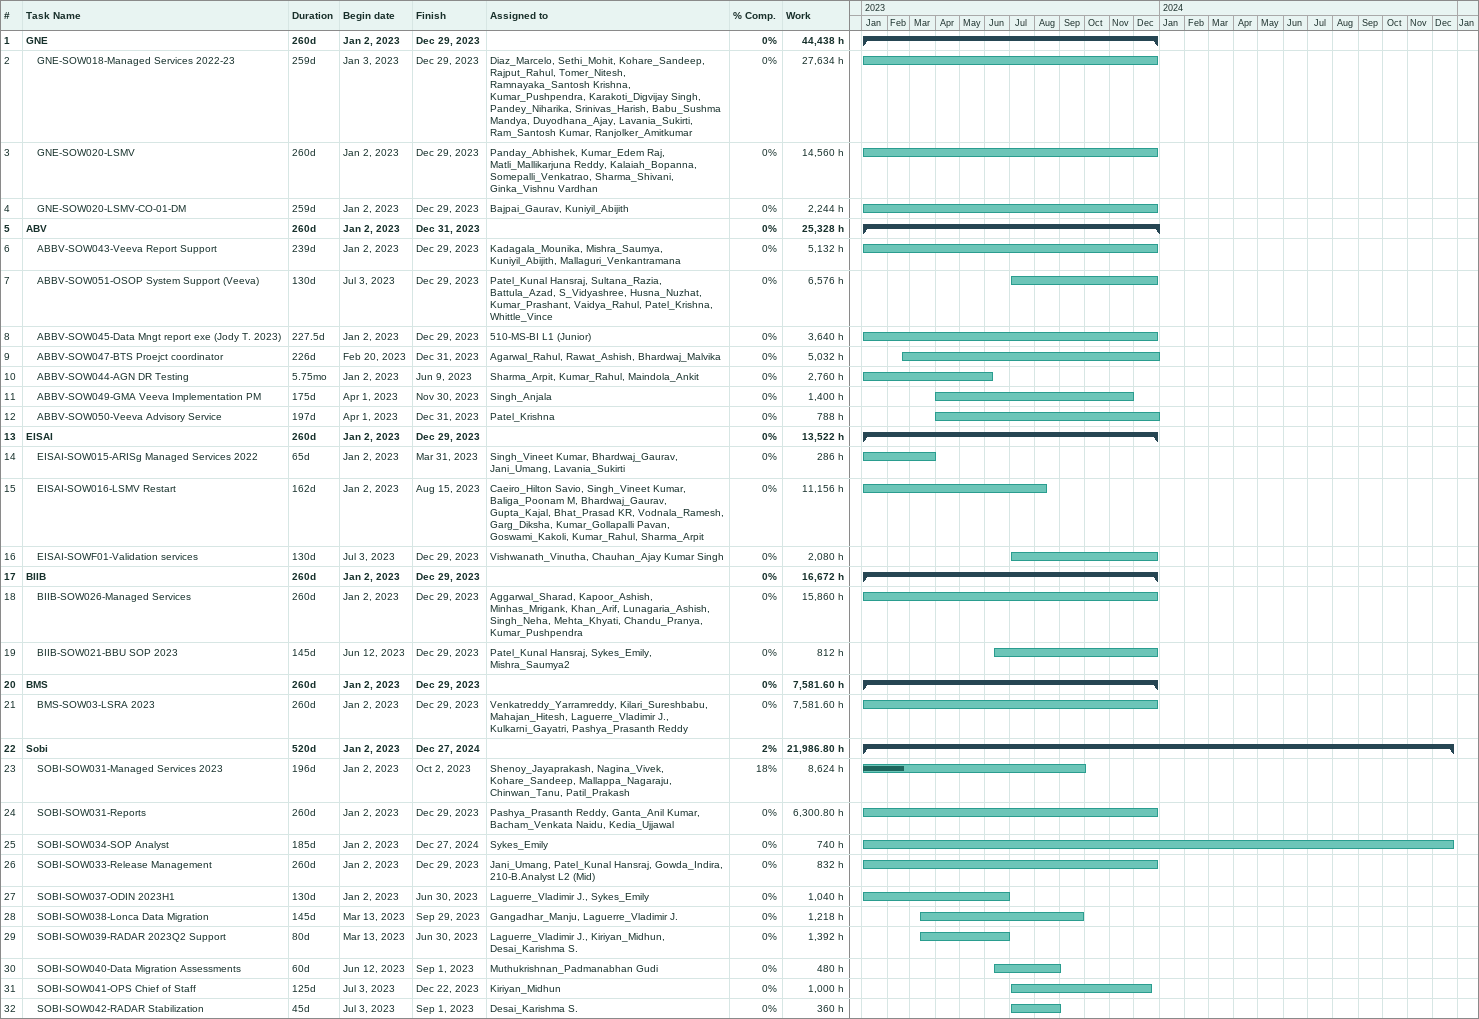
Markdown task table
| ID | Level | Task | Duration | Start | Finish | Resources | % complete | Work (h) |
|---|---|---|---|---|---|---|---|---|
| 1 | 1 | **GNE** | 260d | 2023-01-02 | 2023-12-29 |  | 0 | 44438 |
| 2 | 2 | GNE-SOW018-Managed Services 2022-23 | 259d | 2023-01-03 | 2023-12-29 | Diaz_Marcelo, Sethi_Mohit, Kohare_Sandeep, Rajput_Rahul, Tomer_Nitesh, Ramnayaka_Santosh Krishna, Kumar_Pushpendra, Karakoti_Digvijay Singh, Pandey_Niharika, Srinivas_Harish, Babu_Sushma Mandya, Duyodhana_Ajay, Lavania_Sukirti, Ram_Santosh Kumar, Ranjolker_Amitkumar | 0 | 27634 |
| 3 | 2 | GNE-SOW020-LSMV | 260d | 2023-01-02 | 2023-12-29 | Panday_Abhishek, Kumar_Edem Raj, Matli_Mallikarjuna Reddy, Kalaiah_Bopanna, Somepalli_Venkatrao, Sharma_Shivani, Ginka_Vishnu Vardhan | 0 | 14560 |
| 4 | 2 | GNE-SOW020-LSMV-CO-01-DM | 259d | 2023-01-02 | 2023-12-29 | Bajpai_Gaurav, Kuniyil_Abijith | 0 | 2244 |
| 5 | 1 | **ABV** | 260d | 2023-01-02 | 2023-12-31 |  | 0 | 25328 |
| 6 | 2 | ABBV-SOW043-Veeva Report Support | 239d | 2023-01-02 | 2023-12-29 | Kadagala_Mounika, Mishra_Saumya, Kuniyil_Abijith, Mallaguri_Venkantramana | 0 | 5132 |
| 7 | 2 | ABBV-SOW051-OSOP System Support (Veeva) | 130d | 2023-07-03 | 2023-12-29 | Patel_Kunal Hansraj, Sultana_Razia, Battula_Azad, S_Vidyashree, Husna_Nuzhat, Kumar_Prashant, Vaidya_Rahul, Patel_Krishna, Whittle_Vince | 0 | 6576 |
| 8 | 2 | ABBV-SOW045-Data Mngt report exe (Jody T. 2023) | 227.5d | 2023-01-02 | 2023-12-29 | 510-MS-BI L1 (Junior) | 0 | 3640 |
| 9 | 2 | ABBV-SOW047-BTS Proejct coordinator | 226d | 2023-02-20 | 2023-12-31 | Agarwal_Rahul, Rawat_Ashish, Bhardwaj_Malvika | 0 | 5032 |
| 10 | 2 | ABBV-SOW044-AGN DR Testing | 5.75mo | 2023-01-02 | 2023-06-09 | Sharma_Arpit, Kumar_Rahul, Maindola_Ankit | 0 | 2760 |
| 11 | 2 | ABBV-SOW049-GMA Veeva Implementation PM | 175d | 2023-04-01 | 2023-11-30 | Singh_Anjala | 0 | 1400 |
| 12 | 2 | ABBV-SOW050-Veeva Advisory Service | 197d | 2023-04-01 | 2023-12-31 | Patel_Krishna | 0 | 788 |
| 13 | 1 | **EISAI** | 260d | 2023-01-02 | 2023-12-29 |  | 0 | 13522 |
| 14 | 2 | EISAI-SOW015-ARISg Managed Services 2022 | 65d | 2023-01-02 | 2023-03-31 | Singh_Vineet Kumar, Bhardwaj_Gaurav, Jani_Umang, Lavania_Sukirti | 0 | 286 |
| 15 | 2 | EISAI-SOW016-LSMV Restart | 162d | 2023-01-02 | 2023-08-15 | Caeiro_Hilton Savio, Singh_Vineet Kumar, Baliga_Poonam M, Bhardwaj_Gaurav, Gupta_Kajal, Bhat_Prasad KR, Vodnala_Ramesh, Garg_Diksha, Kumar_Gollapalli Pavan, Goswami_Kakoli, Kumar_Rahul, Sharma_Arpit | 0 | 11156 |
| 16 | 2 | EISAI-SOWF01-Validation services | 130d | 2023-07-03 | 2023-12-29 | Vishwanath_Vinutha, Chauhan_Ajay Kumar Singh | 0 | 2080 |
| 17 | 1 | **BIIB** | 260d | 2023-01-02 | 2023-12-29 |  | 0 | 16672 |
| 18 | 2 | BIIB-SOW026-Managed Services | 260d | 2023-01-02 | 2023-12-29 | Aggarwal_Sharad, Kapoor_Ashish, Minhas_Mrigank, Khan_Arif, Lunagaria_Ashish, Singh_Neha, Mehta_Khyati, Chandu_Pranya, Kumar_Pushpendra | 0 | 15860 |
| 19 | 2 | BIIB-SOW021-BBU SOP 2023 | 145d | 2023-06-12 | 2023-12-29 | Patel_Kunal Hansraj, Sykes_Emily, Mishra_Saumya2 | 0 | 812 |
| 20 | 1 | **BMS** | 260d | 2023-01-02 | 2023-12-29 |  | 0 | 7581.60 |
| 21 | 2 | BMS-SOW03-LSRA 2023 | 260d | 2023-01-02 | 2023-12-29 | Venkatreddy_Yarramreddy, Kilari_Sureshbabu, Mahajan_Hitesh, Laguerre_Vladimir J., Kulkarni_Gayatri, Pashya_Prasanth Reddy | 0 | 7581.60 |
| 22 | 1 | **Sobi** | 520d | 2023-01-02 | 2024-12-27 |  | 2 | 21986.80 |
| 23 | 2 | SOBI-SOW031-Managed Services 2023 | 196d | 2023-01-02 | 2023-10-02 | Shenoy_Jayaprakash, Nagina_Vivek, Kohare_Sandeep, Mallappa_Nagaraju, Chinwan_Tanu, Patil_Prakash | 18 | 8624 |
| 24 | 2 | SOBI-SOW031-Reports | 260d | 2023-01-02 | 2023-12-29 | Pashya_Prasanth Reddy, Ganta_Anil Kumar, Bacham_Venkata Naidu, Kedia_Ujjawal | 0 | 6300.80 |
| 25 | 2 | SOBI-SOW034-SOP Analyst | 185d | 2023-01-02 | 2024-12-27 | Sykes_Emily | 0 | 740 |
| 26 | 2 | SOBI-SOW033-Release Management | 260d | 2023-01-02 | 2023-12-29 | Jani_Umang, Patel_Kunal Hansraj, Gowda_Indira, 210-B.Analyst L2 (Mid) | 0 | 832 |
| 27 | 2 | SOBI-SOW037-ODIN 2023H1 | 130d | 2023-01-02 | 2023-06-30 | Laguerre_Vladimir J., Sykes_Emily | 0 | 1040 |
| 28 | 2 | SOBI-SOW038-Lonca Data Migration | 145d | 2023-03-13 | 2023-09-29 | Gangadhar_Manju, Laguerre_Vladimir J. | 0 | 1218 |
| 29 | 2 | SOBI-SOW039-RADAR 2023Q2 Support | 80d | 2023-03-13 | 2023-06-30 | Laguerre_Vladimir J., Kiriyan_Midhun, Desai_Karishma S. | 0 | 1392 |
| 30 | 2 | SOBI-SOW040-Data Migration Assessments | 60d | 2023-06-12 | 2023-09-01 | Muthukrishnan_Padmanabhan Gudi | 0 | 480 |
| 31 | 2 | SOBI-SOW041-OPS Chief of Staff | 125d | 2023-07-03 | 2023-12-22 | Kiriyan_Midhun | 0 | 1000 |
| 32 | 2 | SOBI-SOW042-RADAR Stabilization | 45d | 2023-07-03 | 2023-09-01 | Desai_Karishma S. | 0 | 360 |
